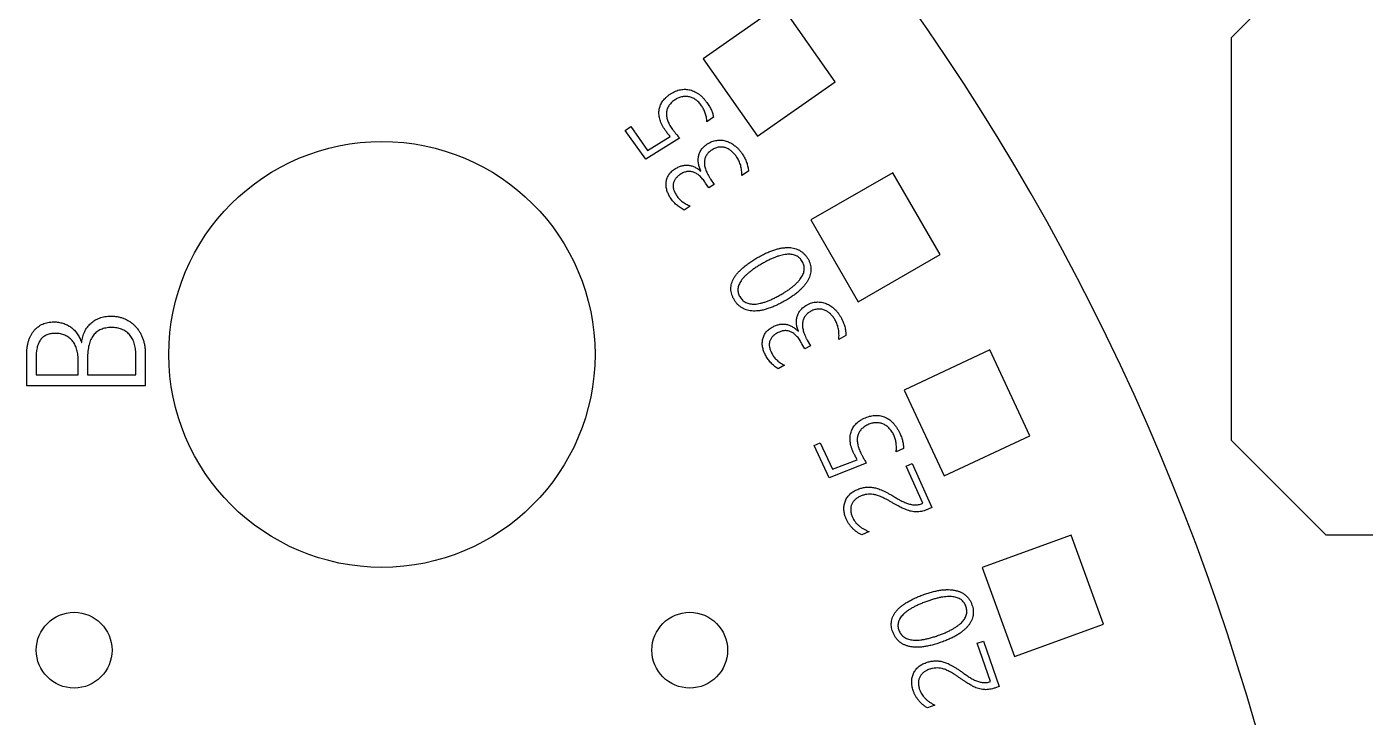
# Model space of a CAD drawing. Header units: millimetres. Extents: x 0 to 333, y 0 to 392.
# Drawn here: x 152.4 to 209, y 182.9 to 212.1 of the extents above; entities that cross this region are included whole.
import ezdxf

# ---------------------------------------------------------------- set-up
doc = ezdxf.new("R2010")
doc.units = ezdxf.units.MM

msp = doc.modelspace()

# ---------------------------------------------------------------- linework, layer by layer
at = {"color": 7, "linetype": 'Continuous', "lineweight": 25}
for p, q in [((207.286, 215.656), (203.286, 211.656)), ((184.269, 213.066), (180.992, 210.771)), ((186.563, 209.789), (184.269, 213.066)), ((203.286, 211.656), (203.286, 194.656)), ((180.992, 210.771), (183.286, 207.495)), ((183.286, 207.495), (186.563, 209.789)), ((181.424, 208.302), (181.151, 208.108)), ((177.704, 207.745), (177.93, 207.906)), ((178.57, 206.526), (177.704, 207.745)), ((177.93, 207.906), (178.645, 206.9)), ((178.645, 206.9), (179.594, 207.486)), ((179.999, 207.412), (178.57, 206.526)), ((180.891, 206.024), (180.899, 206.029)), ((182.906, 206.02), (182.624, 205.833)), ((189.005, 205.956), (185.541, 203.956)), ((191.005, 202.492), (189.005, 205.956)), ((181.233, 205.309), (181.094, 205.518)), ((181.455, 205.456), (181.233, 205.309)), ((181.304, 205.683), (181.455, 205.456)), ((180.446, 204.546), (180.189, 204.375)), ((185.541, 203.956), (187.541, 200.492)), ((187.541, 200.492), (191.005, 202.492)), ((185.004, 199.252), (185.012, 199.256)), ((187.017, 199.075), (186.72, 198.912)), ((154.733, 198.783), (154.748, 198.783)), ((185.285, 198.508), (185.164, 198.729)), ((185.519, 198.635), (185.285, 198.508)), ((185.387, 198.875), (185.519, 198.635)), ((193.103, 198.462), (189.478, 196.771)), ((194.793, 194.836), (193.103, 198.462)), ((152.425, 196.948), (152.425, 198.308)), ((152.819, 198.159), (152.819, 197.41)), ((154.596, 197.41), (154.596, 198.054)), ((154.99, 198.11), (154.99, 197.41)), ((157.03, 197.41), (157.03, 198.266)), ((157.425, 198.339), (157.425, 196.948)), ((152.819, 197.41), (154.596, 197.41)), ((154.99, 197.41), (157.03, 197.41)), ((184.433, 197.814), (184.162, 197.665)), ((157.425, 196.948), (152.425, 196.948)), ((189.478, 196.771), (191.168, 193.146)), ((185.679, 194.421), (185.931, 194.539)), ((185.931, 194.539), (186.457, 193.419)), ((191.168, 193.146), (194.793, 194.836)), ((203.286, 194.656), (207.286, 190.656)), ((186.315, 193.063), (185.679, 194.421)), ((189.448, 194.304), (189.144, 194.161)), ((187.882, 193.682), (186.315, 193.063)), ((186.457, 193.419), (187.497, 193.827)), ((189.57, 193.555), (189.823, 193.666)), ((190.262, 191.984), (189.57, 193.555)), ((189.823, 193.666), (190.644, 191.803)), ((190.644, 191.803), (190.493, 191.737)), ((188.002, 190.785), (187.691, 190.648)), ((196.532, 190.638), (192.774, 189.27)), ((197.9, 186.879), (196.532, 190.638)), ((207.286, 190.656), (243.286, 190.656)), ((192.774, 189.27), (194.142, 185.511)), ((194.142, 185.511), (197.9, 186.879)), ((192.57, 186.069), (192.83, 186.158)), ((193.128, 184.45), (192.57, 186.069)), ((192.83, 186.158), (193.491, 184.239)), ((193.491, 184.239), (193.335, 184.185)), ((190.782, 183.448), (190.461, 183.338))]:
    msp.add_line(p, q, dxfattribs=at)
for centre, radius in [((167.425, 198.276), 9), ((154.425, 185.776), 1.6), ((180.425, 185.776), 1.6)]:
    msp.add_circle(centre, radius, dxfattribs=at)
msp.add_arc((108.12, 155.276), 100, 309.64611, 50.35389, dxfattribs=at)
for points, knots in [([(179.391, 207.747), (179.367, 207.784), (179.318, 207.855), (179.256, 207.964), (179.206, 208.072), (179.168, 208.179), (179.142, 208.284), (179.126, 208.387), (179.122, 208.487), (179.128, 208.585), (179.146, 208.681), (179.174, 208.774), (179.214, 208.864), (179.263, 208.951), (179.325, 209.034), (179.397, 209.113), (179.479, 209.189), (179.54, 209.235), (179.571, 209.258)], [0, 0, 0, 0, 0.076789, 0.149445, 0.218186, 0.283535, 0.345803, 0.406047, 0.463608, 0.520416, 0.57641, 0.632281, 0.688755, 0.746533, 0.80618, 0.868131, 0.932377, 1, 1, 1, 1]), ([(179.571, 209.258), (179.604, 209.28), (179.668, 209.324), (179.771, 209.378), (179.874, 209.421), (179.978, 209.453), (180.083, 209.472), (180.188, 209.482), (180.292, 209.479), (180.395, 209.465), (180.496, 209.439), (180.597, 209.402), (180.695, 209.352), (180.792, 209.29), (180.886, 209.218), (180.977, 209.133), (181.064, 209.036), (181.117, 208.965), (181.144, 208.928)], [0, 0, 0, 0, 0.065755, 0.129004, 0.190293, 0.250223, 0.309052, 0.3663, 0.423344, 0.480125, 0.537718, 0.596414, 0.656849, 0.719695, 0.785157, 0.853417, 0.924774, 1, 1, 1, 1]), ([(180.922, 208.786), (180.903, 208.811), (180.866, 208.861), (180.804, 208.929), (180.739, 208.989), (180.672, 209.041), (180.602, 209.085), (180.53, 209.121), (180.457, 209.148), (180.382, 209.167), (180.306, 209.178), (180.23, 209.18), (180.152, 209.174), (180.075, 209.159), (179.998, 209.137), (179.922, 209.105), (179.846, 209.066), (179.799, 209.033), (179.774, 209.017)], [0, 0, 0, 0, 0.072455, 0.14169, 0.208252, 0.272645, 0.335427, 0.395518, 0.454525, 0.512795, 0.570334, 0.628403, 0.686608, 0.74627, 0.807326, 0.869508, 0.933215, 1, 1, 1, 1]), ([(179.774, 209.017), (179.75, 208.999), (179.702, 208.963), (179.639, 208.904), (179.583, 208.843), (179.536, 208.778), (179.498, 208.711), (179.469, 208.642), (179.449, 208.569), (179.437, 208.494), (179.436, 208.416), (179.442, 208.336), (179.458, 208.255), (179.483, 208.171), (179.517, 208.086), (179.56, 207.999), (179.612, 207.91), (179.652, 207.851), (179.673, 207.821)], [0, 0, 0, 0, 0.06684, 0.130269, 0.19042, 0.247936, 0.303843, 0.35888, 0.413679, 0.468705, 0.525197, 0.582893, 0.643553, 0.706822, 0.773781, 0.844683, 0.919677, 1, 1, 1, 1]), ([(181.151, 208.108), (181.148, 208.141), (181.143, 208.205), (181.127, 208.299), (181.105, 208.389), (181.08, 208.476), (181.049, 208.559), (181.012, 208.639), (180.97, 208.714), (180.938, 208.762), (180.922, 208.786)], [0, 0, 0, 0, 0.135899, 0.267009, 0.394861, 0.519485, 0.641953, 0.762935, 0.881791, 1, 1, 1, 1]), ([(181.144, 208.928), (181.164, 208.9), (181.202, 208.845), (181.253, 208.761), (181.299, 208.68), (181.337, 208.601), (181.368, 208.523), (181.395, 208.448), (181.413, 208.374), (181.421, 208.326), (181.424, 208.302)], [0, 0, 0, 0, 0.1487968, 0.2903153, 0.4241602, 0.5514549, 0.6717955, 0.7864038, 0.8961534, 1, 1, 1, 1]), ([(179.594, 207.486), (179.573, 207.512), (179.534, 207.56), (179.48, 207.63), (179.433, 207.691), (179.404, 207.729), (179.391, 207.747)], [0, 0, 0, 0, 0.300536, 0.564898, 0.800474, 1, 1, 1, 1]), ([(179.673, 207.821), (179.693, 207.794), (179.737, 207.735), (179.811, 207.639), (179.9, 207.53), (179.964, 207.453), (179.999, 207.412)], [0, 0, 0, 0, 0.193032, 0.42329, 0.692538, 1, 1, 1, 1]), ([(180.899, 206.029), (180.886, 206.054), (180.862, 206.103), (180.833, 206.18), (180.81, 206.257), (180.793, 206.335), (180.782, 206.413), (180.779, 206.49), (180.782, 206.566), (180.793, 206.642), (180.812, 206.716), (180.837, 206.788), (180.87, 206.858), (180.911, 206.925), (180.959, 206.99), (181.015, 207.051), (181.08, 207.108), (181.128, 207.141), (181.152, 207.159)], [0, 0, 0, 0, 0.0655178, 0.1290831, 0.1922599, 0.2547166, 0.3163025, 0.3762553, 0.435677, 0.4950651, 0.5545334, 0.6140146, 0.67407, 0.7355283, 0.7985466, 0.8633276, 0.9305425, 1, 1, 1, 1]), ([(181.355, 206.914), (181.331, 206.897), (181.285, 206.864), (181.222, 206.809), (181.17, 206.75), (181.125, 206.688), (181.092, 206.622), (181.065, 206.552), (181.05, 206.479), (181.042, 206.402), (181.043, 206.322), (181.054, 206.24), (181.073, 206.154), (181.103, 206.065), (181.14, 205.974), (181.185, 205.879), (181.24, 205.781), (181.282, 205.717), (181.304, 205.683)], [0, 0, 0, 0, 0.062313, 0.121169, 0.177502, 0.231329, 0.284348, 0.336762, 0.390226, 0.444717, 0.501465, 0.560719, 0.623524, 0.689529, 0.759989, 0.835218, 0.914832, 1, 1, 1, 1]), ([(181.152, 207.159), (181.185, 207.18), (181.251, 207.221), (181.354, 207.268), (181.458, 207.303), (181.562, 207.323), (181.666, 207.333), (181.768, 207.331), (181.869, 207.317), (181.967, 207.292), (182.064, 207.257), (182.158, 207.212), (182.248, 207.156), (182.336, 207.092), (182.42, 207.019), (182.5, 206.938), (182.574, 206.849), (182.618, 206.785), (182.641, 206.753)], [0, 0, 0, 0, 0.068651, 0.134029, 0.196546, 0.257471, 0.317466, 0.376009, 0.434243, 0.492912, 0.55208, 0.611577, 0.672929, 0.735883, 0.799992, 0.865404, 0.93196, 1, 1, 1, 1]), ([(182.414, 206.613), (182.398, 206.635), (182.368, 206.679), (182.317, 206.741), (182.264, 206.799), (182.207, 206.852), (182.147, 206.9), (182.084, 206.942), (182.019, 206.976), (181.952, 207.004), (181.882, 207.024), (181.811, 207.037), (181.738, 207.04), (181.662, 207.036), (181.586, 207.023), (181.509, 206.997), (181.43, 206.962), (181.38, 206.93), (181.355, 206.914)], [0, 0, 0, 0, 0.065147, 0.129297, 0.192359, 0.255422, 0.317606, 0.378131, 0.436905, 0.49557, 0.553246, 0.611192, 0.670102, 0.730753, 0.792835, 0.857691, 0.926717, 1, 1, 1, 1]), ([(182.624, 205.833), (182.624, 205.87), (182.624, 205.942), (182.616, 206.05), (182.599, 206.153), (182.577, 206.253), (182.547, 206.349), (182.51, 206.441), (182.466, 206.53), (182.431, 206.585), (182.414, 206.613)], [0, 0, 0, 0, 0.134832, 0.265743, 0.393478, 0.517591, 0.639779, 0.759982, 0.879797, 1, 1, 1, 1]), ([(182.641, 206.753), (182.66, 206.723), (182.698, 206.663), (182.748, 206.572), (182.791, 206.481), (182.829, 206.389), (182.857, 206.297), (182.881, 206.205), (182.898, 206.113), (182.903, 206.051), (182.906, 206.02)], [0, 0, 0, 0, 0.135838, 0.26835, 0.395953, 0.52112, 0.64379, 0.763619, 0.882426, 1, 1, 1, 1]), ([(179.615, 204.888), (179.598, 204.913), (179.566, 204.964), (179.526, 205.043), (179.489, 205.124), (179.461, 205.207), (179.44, 205.29), (179.427, 205.373), (179.423, 205.455), (179.426, 205.536), (179.438, 205.616), (179.458, 205.695), (179.489, 205.771), (179.526, 205.846), (179.574, 205.918), (179.633, 205.985), (179.703, 206.048), (179.755, 206.085), (179.782, 206.104)], [0, 0, 0, 0, 0.065291, 0.130086, 0.193565, 0.257087, 0.319634, 0.380447, 0.439606, 0.498226, 0.556422, 0.614863, 0.673914, 0.734337, 0.796602, 0.861408, 0.92869, 1, 1, 1, 1]), ([(180.024, 205.883), (180.004, 205.868), (179.964, 205.841), (179.911, 205.796), (179.864, 205.749), (179.822, 205.701), (179.79, 205.65), (179.762, 205.598), (179.742, 205.543), (179.728, 205.487), (179.722, 205.429), (179.722, 205.37), (179.73, 205.309), (179.744, 205.246), (179.767, 205.182), (179.795, 205.117), (179.831, 205.05), (179.859, 205.006), (179.874, 204.983)], [0, 0, 0, 0, 0.071092, 0.137649, 0.201073, 0.261366, 0.319791, 0.375714, 0.430749, 0.485961, 0.54134, 0.597739, 0.655979, 0.7173, 0.781982, 0.85015, 0.922497, 1, 1, 1, 1]), ([(179.782, 206.104), (179.806, 206.119), (179.852, 206.148), (179.923, 206.186), (179.994, 206.217), (180.065, 206.242), (180.135, 206.26), (180.206, 206.272), (180.276, 206.277), (180.346, 206.275), (180.415, 206.267), (180.484, 206.251), (180.553, 206.23), (180.621, 206.201), (180.69, 206.168), (180.758, 206.126), (180.825, 206.078), (180.868, 206.042), (180.891, 206.024)], [0, 0, 0, 0, 0.069498, 0.135868, 0.199936, 0.261514, 0.321392, 0.380202, 0.437818, 0.4953, 0.553199, 0.6114, 0.670942, 0.73193, 0.794872, 0.860144, 0.928656, 1, 1, 1, 1]), ([(181.094, 205.518), (181.074, 205.548), (181.035, 205.606), (180.971, 205.685), (180.909, 205.757), (180.844, 205.818), (180.778, 205.872), (180.712, 205.917), (180.645, 205.953), (180.578, 205.98), (180.509, 205.999), (180.44, 206.008), (180.371, 206.008), (180.302, 206.002), (180.232, 205.984), (180.162, 205.959), (180.092, 205.926), (180.047, 205.897), (180.024, 205.883)], [0, 0, 0, 0, 0.0839, 0.162711, 0.23646, 0.305817, 0.371208, 0.433091, 0.491746, 0.548113, 0.602906, 0.656275, 0.709716, 0.763437, 0.819021, 0.876349, 0.936226, 1, 1, 1, 1]), ([(180.189, 204.375), (180.159, 204.391), (180.1, 204.423), (180.017, 204.478), (179.938, 204.536), (179.864, 204.598), (179.794, 204.664), (179.73, 204.735), (179.669, 204.809), (179.633, 204.862), (179.615, 204.888)], [0, 0, 0, 0, 0.129871, 0.257117, 0.382984, 0.507935, 0.631157, 0.7538, 0.877011, 1, 1, 1, 1]), ([(179.874, 204.983), (179.89, 204.96), (179.923, 204.912), (179.98, 204.847), (180.043, 204.786), (180.112, 204.729), (180.187, 204.677), (180.268, 204.629), (180.354, 204.584), (180.415, 204.559), (180.446, 204.546)], [0, 0, 0, 0, 0.117349, 0.235572, 0.355582, 0.476759, 0.601322, 0.730039, 0.862742, 1, 1, 1, 1]), ([(182.295, 200.599), (182.275, 200.636), (182.236, 200.708), (182.196, 200.821), (182.17, 200.934), (182.162, 201.047), (182.169, 201.16), (182.192, 201.273), (182.233, 201.385), (182.289, 201.497), (182.362, 201.609), (182.449, 201.72), (182.554, 201.831), (182.673, 201.942), (182.809, 202.052), (182.961, 202.163), (183.128, 202.274), (183.247, 202.343), (183.309, 202.38)], [0, 0, 0, 0, 0.054743, 0.106404, 0.156176, 0.204911, 0.253296, 0.302939, 0.354206, 0.408124, 0.46554, 0.526882, 0.592596, 0.663108, 0.738956, 0.820157, 0.907166, 1, 1, 1, 1]), ([(183.309, 202.38), (183.371, 202.414), (183.491, 202.481), (183.671, 202.568), (183.844, 202.642), (184.011, 202.7), (184.171, 202.744), (184.323, 202.776), (184.469, 202.791), (184.608, 202.794), (184.739, 202.782), (184.863, 202.757), (184.978, 202.716), (185.085, 202.662), (185.184, 202.594), (185.273, 202.512), (185.353, 202.418), (185.397, 202.346), (185.42, 202.309)], [0, 0, 0, 0, 0.089635, 0.173866, 0.253167, 0.327691, 0.397571, 0.463221, 0.524954, 0.583348, 0.638676, 0.691585, 0.742723, 0.792805, 0.842969, 0.893624, 0.945686, 1, 1, 1, 1]), ([(185.174, 202.207), (185.158, 202.233), (185.126, 202.283), (185.067, 202.348), (185.001, 202.402), (184.926, 202.445), (184.844, 202.478), (184.755, 202.5), (184.659, 202.51), (184.556, 202.51), (184.447, 202.498), (184.33, 202.477), (184.208, 202.444), (184.078, 202.401), (183.942, 202.348), (183.8, 202.282), (183.651, 202.208), (183.552, 202.152), (183.501, 202.123)], [0, 0, 0, 0, 0.04868, 0.09488, 0.141003, 0.186816, 0.233721, 0.282861, 0.334309, 0.389254, 0.448292, 0.511531, 0.579834, 0.653317, 0.731967, 0.815807, 0.905051, 1, 1, 1, 1]), ([(183.501, 202.123), (183.447, 202.092), (183.343, 202.031), (183.197, 201.937), (183.063, 201.845), (182.943, 201.751), (182.836, 201.661), (182.742, 201.57), (182.662, 201.481), (182.594, 201.393), (182.541, 201.304), (182.499, 201.218), (182.472, 201.132), (182.458, 201.046), (182.457, 200.962), (182.47, 200.878), (182.496, 200.795), (182.524, 200.744), (182.538, 200.717)], [0, 0, 0, 0, 0.098229, 0.190518, 0.276467, 0.356671, 0.430636, 0.499604, 0.563087, 0.621452, 0.675809, 0.725979, 0.773551, 0.818752, 0.863014, 0.907046, 0.952359, 1, 1, 1, 1]), ([(184.284, 200.811), (184.334, 200.84), (184.431, 200.898), (184.569, 200.987), (184.694, 201.076), (184.808, 201.166), (184.908, 201.255), (184.996, 201.344), (185.072, 201.433), (185.136, 201.521), (185.186, 201.609), (185.225, 201.697), (185.249, 201.784), (185.261, 201.871), (185.26, 201.957), (185.244, 202.042), (185.217, 202.127), (185.188, 202.18), (185.174, 202.207)], [0, 0, 0, 0, 0.0947, 0.183654, 0.267201, 0.345212, 0.417926, 0.485632, 0.548654, 0.60766, 0.662606, 0.714108, 0.762809, 0.809743, 0.855893, 0.90236, 0.949785, 1, 1, 1, 1]), ([(185.42, 202.309), (185.439, 202.274), (185.476, 202.204), (185.514, 202.094), (185.538, 201.983), (185.547, 201.871), (185.539, 201.758), (185.518, 201.645), (185.479, 201.533), (185.427, 201.42), (185.36, 201.307), (185.277, 201.195), (185.178, 201.083), (185.065, 200.973), (184.936, 200.864), (184.792, 200.755), (184.634, 200.649), (184.521, 200.582), (184.462, 200.547)], [0, 0, 0, 0, 0.053655, 0.104882, 0.155225, 0.204939, 0.254923, 0.305389, 0.358305, 0.413257, 0.471303, 0.533188, 0.599184, 0.669738, 0.74477, 0.824776, 0.909629, 1, 1, 1, 1]), ([(182.538, 200.717), (182.554, 200.69), (182.587, 200.638), (182.648, 200.571), (182.715, 200.514), (182.791, 200.47), (182.874, 200.435), (182.966, 200.413), (183.064, 200.401), (183.171, 200.4), (183.284, 200.411), (183.406, 200.434), (183.534, 200.468), (183.67, 200.514), (183.813, 200.571), (183.964, 200.639), (184.122, 200.72), (184.229, 200.78), (184.284, 200.811)], [0, 0, 0, 0, 0.048197, 0.094221, 0.139048, 0.184066, 0.229898, 0.278066, 0.328828, 0.383226, 0.441895, 0.504982, 0.573346, 0.646886, 0.726206, 0.811501, 0.902769, 1, 1, 1, 1]), ([(184.462, 200.547), (184.398, 200.511), (184.272, 200.441), (184.085, 200.348), (183.905, 200.271), (183.732, 200.209), (183.568, 200.16), (183.411, 200.127), (183.261, 200.108), (183.119, 200.105), (182.985, 200.116), (182.86, 200.143), (182.743, 200.182), (182.635, 200.237), (182.535, 200.306), (182.445, 200.39), (182.363, 200.487), (182.318, 200.561), (182.295, 200.599)], [0, 0, 0, 0, 0.091326, 0.176988, 0.257447, 0.332307, 0.402682, 0.468394, 0.529956, 0.587896, 0.64282, 0.694888, 0.745059, 0.7944, 0.843575, 0.893841, 0.945499, 1, 1, 1, 1]), ([(185.012, 199.256), (185.002, 199.282), (184.983, 199.333), (184.96, 199.412), (184.944, 199.491), (184.933, 199.57), (184.93, 199.649), (184.932, 199.727), (184.943, 199.803), (184.96, 199.877), (184.985, 199.949), (185.017, 200.019), (185.056, 200.086), (185.102, 200.15), (185.157, 200.21), (185.218, 200.266), (185.287, 200.317), (185.337, 200.346), (185.363, 200.361)], [0, 0, 0, 0, 0.064855, 0.128864, 0.191675, 0.254287, 0.315854, 0.376291, 0.436159, 0.495299, 0.554527, 0.614279, 0.674625, 0.736139, 0.799318, 0.864023, 0.93063, 1, 1, 1, 1]), ([(185.363, 200.361), (185.398, 200.379), (185.467, 200.415), (185.574, 200.454), (185.681, 200.48), (185.787, 200.492), (185.891, 200.492), (185.993, 200.482), (186.092, 200.459), (186.188, 200.427), (186.281, 200.383), (186.372, 200.331), (186.457, 200.267), (186.539, 200.194), (186.618, 200.114), (186.689, 200.026), (186.757, 199.932), (186.795, 199.864), (186.815, 199.829)], [0, 0, 0, 0, 0.06864, 0.133854, 0.196821, 0.25763, 0.317226, 0.375917, 0.434049, 0.492266, 0.551251, 0.611249, 0.672562, 0.735613, 0.799984, 0.865265, 0.931745, 1, 1, 1, 1]), ([(186.576, 199.709), (186.563, 199.733), (186.536, 199.779), (186.491, 199.845), (186.443, 199.908), (186.391, 199.966), (186.335, 200.019), (186.276, 200.066), (186.214, 200.106), (186.149, 200.139), (186.081, 200.166), (186.01, 200.184), (185.937, 200.194), (185.862, 200.196), (185.784, 200.189), (185.705, 200.17), (185.624, 200.141), (185.571, 200.114), (185.544, 200.099)], [0, 0, 0, 0, 0.064867, 0.128853, 0.192202, 0.255119, 0.317169, 0.377573, 0.43651, 0.495358, 0.553432, 0.611595, 0.670241, 0.730646, 0.792428, 0.857368, 0.926377, 1, 1, 1, 1]), ([(152.425, 198.308), (152.426, 198.358), (152.427, 198.456), (152.443, 198.6), (152.468, 198.736), (152.505, 198.864), (152.549, 198.984), (152.603, 199.095), (152.666, 199.196), (152.736, 199.289), (152.815, 199.372), (152.902, 199.445), (152.995, 199.508), (153.097, 199.559), (153.204, 199.601), (153.317, 199.629), (153.435, 199.647), (153.516, 199.65), (153.556, 199.651)], [0, 0, 0, 0, 0.076063, 0.148856, 0.218807, 0.285893, 0.350977, 0.41292, 0.473465, 0.531783, 0.589973, 0.646506, 0.703547, 0.760831, 0.818848, 0.877948, 0.937961, 1, 1, 1, 1]), ([(153.556, 199.651), (153.591, 199.65), (153.66, 199.648), (153.762, 199.638), (153.859, 199.618), (153.954, 199.593), (154.045, 199.559), (154.132, 199.521), (154.215, 199.475), (154.293, 199.422), (154.367, 199.364), (154.437, 199.299), (154.499, 199.226), (154.558, 199.149), (154.611, 199.066), (154.659, 198.977), (154.7, 198.883), (154.722, 198.817), (154.733, 198.783)], [0, 0, 0, 0, 0.0667128, 0.1310927, 0.194409, 0.2567155, 0.3179118, 0.3787617, 0.4384314, 0.4982477, 0.5582636, 0.6183684, 0.6790496, 0.7406147, 0.8035215, 0.8672614, 0.9328247, 1, 1, 1, 1]), ([(154.748, 198.783), (154.753, 198.824), (154.763, 198.904), (154.789, 199.022), (154.825, 199.132), (154.869, 199.238), (154.923, 199.336), (154.983, 199.428), (155.052, 199.512), (155.128, 199.59), (155.211, 199.658), (155.301, 199.72), (155.399, 199.771), (155.502, 199.815), (155.612, 199.85), (155.727, 199.876), (155.848, 199.89), (155.93, 199.892), (155.971, 199.893)], [0, 0, 0, 0, 0.0676299, 0.1327418, 0.1966145, 0.2588913, 0.320316, 0.3803912, 0.4391749, 0.4984519, 0.5575926, 0.6167333, 0.6766344, 0.7383932, 0.8015582, 0.8655719, 0.9318665, 1, 1, 1, 1]), ([(155.971, 199.893), (156.024, 199.892), (156.127, 199.889), (156.279, 199.867), (156.423, 199.832), (156.56, 199.781), (156.689, 199.718), (156.81, 199.644), (156.921, 199.557), (157.021, 199.459), (157.113, 199.351), (157.194, 199.233), (157.263, 199.104), (157.321, 198.967), (157.368, 198.821), (157.4, 198.666), (157.422, 198.505), (157.424, 198.395), (157.425, 198.339)], [0, 0, 0, 0, 0.065967, 0.129924, 0.192079, 0.253127, 0.313034, 0.372204, 0.430794, 0.48958, 0.548865, 0.608359, 0.669064, 0.731783, 0.795941, 0.86158, 0.929747, 1, 1, 1, 1]), ([(183.904, 199.427), (183.929, 199.44), (183.978, 199.466), (184.053, 199.497), (184.126, 199.522), (184.199, 199.541), (184.27, 199.553), (184.342, 199.559), (184.412, 199.557), (184.482, 199.549), (184.55, 199.535), (184.618, 199.514), (184.685, 199.486), (184.751, 199.453), (184.816, 199.412), (184.88, 199.365), (184.943, 199.312), (184.983, 199.272), (185.004, 199.252)], [0, 0, 0, 0, 0.069639, 0.136283, 0.199965, 0.261583, 0.321539, 0.380265, 0.438231, 0.495959, 0.553363, 0.611508, 0.671083, 0.731559, 0.794914, 0.860247, 0.928379, 1, 1, 1, 1]), ([(185.544, 200.099), (185.519, 200.085), (185.47, 200.056), (185.404, 200.006), (185.346, 199.952), (185.297, 199.894), (185.256, 199.831), (185.225, 199.763), (185.202, 199.692), (185.188, 199.616), (185.183, 199.536), (185.186, 199.453), (185.199, 199.365), (185.219, 199.274), (185.249, 199.18), (185.287, 199.081), (185.333, 198.979), (185.369, 198.91), (185.387, 198.875)], [0, 0, 0, 0, 0.062175, 0.121029, 0.177189, 0.230662, 0.2841, 0.336577, 0.389665, 0.444206, 0.500946, 0.560137, 0.62292, 0.689279, 0.759649, 0.834865, 0.914748, 1, 1, 1, 1]), ([(186.72, 198.912), (186.723, 198.949), (186.729, 199.022), (186.729, 199.129), (186.723, 199.234), (186.709, 199.336), (186.687, 199.434), (186.658, 199.529), (186.622, 199.622), (186.591, 199.68), (186.576, 199.709)], [0, 0, 0, 0, 0.134831, 0.265882, 0.392858, 0.517347, 0.63929, 0.760106, 0.879701, 1, 1, 1, 1]), ([(186.815, 199.829), (186.831, 199.797), (186.864, 199.735), (186.906, 199.639), (186.941, 199.544), (186.971, 199.45), (186.993, 199.356), (187.008, 199.262), (187.017, 199.168), (187.017, 199.106), (187.017, 199.075)], [0, 0, 0, 0, 0.136214, 0.267759, 0.396258, 0.5213, 0.643121, 0.763207, 0.88229, 1, 1, 1, 1]), ([(153.632, 199.165), (153.6, 199.164), (153.536, 199.162), (153.443, 199.151), (153.357, 199.132), (153.277, 199.104), (153.204, 199.068), (153.136, 199.024), (153.075, 198.974), (153.021, 198.914), (152.972, 198.847), (152.932, 198.771), (152.897, 198.688), (152.868, 198.598), (152.847, 198.499), (152.83, 198.392), (152.821, 198.278), (152.82, 198.2), (152.819, 198.159)], [0, 0, 0, 0, 0.066794, 0.129134, 0.189003, 0.245726, 0.300754, 0.354552, 0.407867, 0.461503, 0.517263, 0.575129, 0.635557, 0.699753, 0.768067, 0.840528, 0.917944, 1, 1, 1, 1]), ([(154.596, 198.054), (154.595, 198.096), (154.593, 198.177), (154.581, 198.295), (154.559, 198.407), (154.531, 198.512), (154.493, 198.611), (154.451, 198.703), (154.397, 198.787), (154.339, 198.864), (154.273, 198.934), (154.2, 198.993), (154.12, 199.045), (154.034, 199.088), (153.941, 199.122), (153.844, 199.147), (153.74, 199.162), (153.669, 199.164), (153.632, 199.165)], [0, 0, 0, 0, 0.075038, 0.146087, 0.214889, 0.280449, 0.343997, 0.404994, 0.464322, 0.522709, 0.580138, 0.636962, 0.693866, 0.752076, 0.810909, 0.871641, 0.934227, 1, 1, 1, 1]), ([(155.992, 199.411), (155.951, 199.41), (155.873, 199.409), (155.759, 199.393), (155.653, 199.367), (155.553, 199.333), (155.463, 199.286), (155.38, 199.23), (155.305, 199.164), (155.239, 199.086), (155.179, 198.999), (155.129, 198.901), (155.085, 198.795), (155.051, 198.677), (155.023, 198.55), (155.004, 198.412), (154.993, 198.264), (154.991, 198.162), (154.99, 198.11)], [0, 0, 0, 0, 0.064773, 0.125659, 0.183788, 0.239126, 0.293332, 0.346266, 0.399099, 0.452755, 0.509191, 0.567327, 0.628332, 0.693575, 0.763174, 0.836856, 0.916061, 1, 1, 1, 1]), ([(157.03, 198.266), (157.029, 198.311), (157.028, 198.398), (157.015, 198.524), (156.994, 198.643), (156.964, 198.753), (156.926, 198.856), (156.88, 198.95), (156.825, 199.037), (156.761, 199.115), (156.69, 199.186), (156.611, 199.245), (156.525, 199.297), (156.432, 199.34), (156.332, 199.371), (156.225, 199.395), (156.11, 199.408), (156.032, 199.41), (155.992, 199.411)], [0, 0, 0, 0, 0.0759922, 0.1481997, 0.2165029, 0.2812762, 0.3430276, 0.4023427, 0.4603749, 0.5176819, 0.5742846, 0.6301437, 0.6867585, 0.744543, 0.804042, 0.8662753, 0.9309932, 1, 1, 1, 1]), ([(183.633, 198.228), (183.62, 198.254), (183.592, 198.307), (183.557, 198.389), (183.53, 198.473), (183.507, 198.558), (183.493, 198.643), (183.487, 198.727), (183.489, 198.809), (183.5, 198.89), (183.519, 198.969), (183.546, 199.046), (183.583, 199.119), (183.627, 199.191), (183.681, 199.259), (183.746, 199.32), (183.82, 199.378), (183.876, 199.41), (183.904, 199.427)], [0, 0, 0, 0, 0.065353, 0.129448, 0.193172, 0.256722, 0.3191, 0.379743, 0.438729, 0.497687, 0.556261, 0.614482, 0.673875, 0.734205, 0.796586, 0.861139, 0.928417, 1, 1, 1, 1]), ([(184.127, 199.184), (184.106, 199.172), (184.064, 199.149), (184.007, 199.108), (183.956, 199.065), (183.911, 199.02), (183.873, 198.973), (183.842, 198.923), (183.817, 198.87), (183.798, 198.815), (183.787, 198.758), (183.782, 198.699), (183.784, 198.637), (183.794, 198.574), (183.81, 198.508), (183.833, 198.44), (183.863, 198.37), (183.887, 198.324), (183.899, 198.3)], [0, 0, 0, 0, 0.070876, 0.137534, 0.201134, 0.261115, 0.319087, 0.375193, 0.430742, 0.485892, 0.541255, 0.597778, 0.656172, 0.717208, 0.782218, 0.850244, 0.92322, 1, 1, 1, 1]), ([(185.164, 198.729), (185.146, 198.76), (185.111, 198.821), (185.056, 198.907), (184.999, 198.983), (184.94, 199.051), (184.879, 199.11), (184.817, 199.16), (184.753, 199.202), (184.688, 199.235), (184.622, 199.259), (184.554, 199.275), (184.485, 199.281), (184.415, 199.28), (184.344, 199.269), (184.272, 199.25), (184.199, 199.221), (184.151, 199.197), (184.127, 199.184)], [0, 0, 0, 0, 0.083998, 0.162667, 0.236433, 0.305774, 0.371075, 0.433226, 0.491618, 0.548156, 0.602584, 0.656184, 0.709183, 0.763061, 0.818643, 0.876109, 0.936331, 1, 1, 1, 1]), ([(184.162, 197.665), (184.134, 197.684), (184.078, 197.721), (184, 197.784), (183.926, 197.847), (183.858, 197.917), (183.793, 197.988), (183.735, 198.064), (183.681, 198.144), (183.649, 198.2), (183.633, 198.228)], [0, 0, 0, 0, 0.13019, 0.257761, 0.383463, 0.507602, 0.630657, 0.753836, 0.876446, 1, 1, 1, 1]), ([(183.899, 198.3), (183.914, 198.275), (183.943, 198.225), (183.995, 198.155), (184.052, 198.088), (184.116, 198.026), (184.186, 197.966), (184.263, 197.911), (184.345, 197.86), (184.404, 197.829), (184.433, 197.814)], [0, 0, 0, 0, 0.1176, 0.235992, 0.356001, 0.477739, 0.601945, 0.730791, 0.862835, 1, 1, 1, 1]), ([(187.792, 195.578), (187.828, 195.594), (187.9, 195.625), (188.01, 195.661), (188.12, 195.684), (188.228, 195.697), (188.335, 195.699), (188.44, 195.689), (188.542, 195.669), (188.641, 195.635), (188.737, 195.592), (188.829, 195.537), (188.917, 195.47), (189.001, 195.392), (189.081, 195.302), (189.156, 195.203), (189.224, 195.092), (189.263, 195.012), (189.283, 194.971)], [0, 0, 0, 0, 0.065864, 0.128967, 0.190347, 0.250387, 0.309241, 0.366403, 0.423269, 0.48033, 0.537711, 0.596795, 0.656892, 0.720049, 0.785459, 0.853662, 0.925049, 1, 1, 1, 1]), ([(187.343, 194.12), (187.325, 194.161), (187.29, 194.239), (187.249, 194.358), (187.22, 194.474), (187.2, 194.586), (187.194, 194.694), (187.196, 194.799), (187.209, 194.899), (187.234, 194.995), (187.269, 195.086), (187.314, 195.173), (187.368, 195.255), (187.434, 195.331), (187.509, 195.402), (187.594, 195.467), (187.689, 195.526), (187.757, 195.56), (187.792, 195.578)], [0, 0, 0, 0, 0.076708, 0.149131, 0.217987, 0.283181, 0.345994, 0.405828, 0.464114, 0.520749, 0.576897, 0.632784, 0.689481, 0.747025, 0.806724, 0.868345, 0.93257, 1, 1, 1, 1]), ([(187.949, 195.305), (187.922, 195.291), (187.868, 195.264), (187.794, 195.218), (187.729, 195.167), (187.67, 195.112), (187.622, 195.052), (187.58, 194.989), (187.547, 194.921), (187.522, 194.849), (187.505, 194.773), (187.499, 194.693), (187.499, 194.61), (187.51, 194.523), (187.527, 194.432), (187.555, 194.339), (187.59, 194.241), (187.619, 194.176), (187.634, 194.143)], [0, 0, 0, 0, 0.066991, 0.13033, 0.190666, 0.248384, 0.304527, 0.359391, 0.413904, 0.469109, 0.525633, 0.583192, 0.64362, 0.707042, 0.773891, 0.844832, 0.919977, 1, 1, 1, 1]), ([(189.04, 194.871), (189.026, 194.899), (188.998, 194.955), (188.95, 195.034), (188.896, 195.104), (188.839, 195.167), (188.777, 195.223), (188.714, 195.272), (188.646, 195.311), (188.575, 195.343), (188.503, 195.368), (188.428, 195.383), (188.35, 195.391), (188.271, 195.39), (188.191, 195.382), (188.11, 195.364), (188.028, 195.34), (187.976, 195.317), (187.949, 195.305)], [0, 0, 0, 0, 0.072412, 0.141742, 0.208328, 0.272843, 0.335087, 0.395561, 0.454681, 0.512981, 0.570622, 0.628136, 0.686868, 0.746379, 0.807299, 0.869755, 0.933687, 1, 1, 1, 1]), ([(189.144, 194.161), (189.147, 194.194), (189.153, 194.259), (189.154, 194.354), (189.15, 194.447), (189.14, 194.537), (189.124, 194.625), (189.102, 194.71), (189.075, 194.792), (189.052, 194.845), (189.04, 194.871)], [0, 0, 0, 0, 0.136273, 0.267249, 0.395413, 0.520285, 0.642404, 0.762587, 0.882193, 1, 1, 1, 1]), ([(189.283, 194.971), (189.298, 194.94), (189.325, 194.879), (189.361, 194.788), (189.392, 194.699), (189.415, 194.614), (189.433, 194.532), (189.444, 194.453), (189.45, 194.377), (189.448, 194.328), (189.448, 194.304)], [0, 0, 0, 0, 0.148675, 0.290419, 0.424197, 0.551369, 0.672623, 0.787218, 0.895768, 1, 1, 1, 1]), ([(187.497, 193.827), (187.481, 193.856), (187.45, 193.91), (187.41, 193.989), (187.374, 194.057), (187.353, 194.1), (187.343, 194.12)], [0, 0, 0, 0, 0.300632, 0.56663, 0.80006, 1, 1, 1, 1]), ([(187.634, 194.143), (187.649, 194.113), (187.681, 194.046), (187.738, 193.939), (187.806, 193.816), (187.856, 193.728), (187.882, 193.682)], [0, 0, 0, 0, 0.193204, 0.422795, 0.693108, 1, 1, 1, 1]), ([(187.033, 191.325), (187.02, 191.356), (186.993, 191.418), (186.966, 191.513), (186.945, 191.607), (186.934, 191.699), (186.933, 191.789), (186.94, 191.878), (186.957, 191.966), (186.983, 192.051), (187.016, 192.134), (187.059, 192.211), (187.109, 192.283), (187.168, 192.349), (187.234, 192.41), (187.307, 192.465), (187.39, 192.514), (187.448, 192.542), (187.478, 192.556)], [0, 0, 0, 0, 0.069974, 0.136814, 0.201282, 0.264261, 0.324907, 0.385256, 0.445567, 0.506322, 0.566738, 0.626617, 0.685362, 0.745032, 0.805312, 0.867876, 0.932418, 1, 1, 1, 1]), ([(187.638, 192.284), (187.615, 192.273), (187.57, 192.252), (187.508, 192.215), (187.451, 192.175), (187.401, 192.131), (187.356, 192.084), (187.317, 192.033), (187.285, 191.979), (187.259, 191.922), (187.239, 191.862), (187.226, 191.8), (187.22, 191.736), (187.222, 191.671), (187.23, 191.604), (187.245, 191.535), (187.267, 191.465), (187.286, 191.418), (187.296, 191.394)], [0, 0, 0, 0, 0.070183, 0.137297, 0.200879, 0.26277, 0.322679, 0.38125, 0.439243, 0.497713, 0.555851, 0.614185, 0.672858, 0.73328, 0.795421, 0.859945, 0.928061, 1, 1, 1, 1]), ([(187.478, 192.556), (187.506, 192.567), (187.56, 192.59), (187.643, 192.618), (187.726, 192.64), (187.809, 192.655), (187.891, 192.666), (187.973, 192.669), (188.056, 192.667), (188.139, 192.659), (188.224, 192.644), (188.314, 192.621), (188.409, 192.59), (188.509, 192.551), (188.614, 192.505), (188.725, 192.451), (188.84, 192.389), (188.918, 192.344), (188.958, 192.32)], [0, 0, 0, 0, 0.0570315, 0.1123864, 0.1671337, 0.2205379, 0.2733875, 0.3259051, 0.3779393, 0.4306436, 0.4853011, 0.5445409, 0.6077652, 0.6760592, 0.7495884, 0.8276718, 0.9112442, 1, 1, 1, 1]), ([(188.884, 192.065), (188.848, 192.085), (188.779, 192.125), (188.677, 192.178), (188.58, 192.226), (188.488, 192.266), (188.402, 192.3), (188.321, 192.328), (188.246, 192.348), (188.153, 192.366), (188.039, 192.375), (187.904, 192.364), (187.769, 192.336), (187.682, 192.301), (187.638, 192.284)], [0, 0, 0, 0, 0.093453, 0.181303, 0.262423, 0.338103, 0.408455, 0.472938, 0.531771, 0.585338, 0.687078, 0.788777, 0.892032, 1, 1, 1, 1]), ([(188.958, 192.32), (189.008, 192.291), (189.111, 192.232), (189.263, 192.14), (189.421, 192.056), (189.557, 191.997), (189.667, 191.96), (189.751, 191.94), (189.835, 191.924), (189.92, 191.915), (190.005, 191.916), (190.091, 191.928), (190.178, 191.949), (190.234, 191.972), (190.262, 191.984)], [0, 0, 0, 0, 0.12434, 0.251876, 0.379603, 0.505266, 0.567485, 0.628786, 0.689252, 0.749591, 0.810132, 0.871207, 0.934222, 1, 1, 1, 1]), ([(190.493, 191.737), (190.454, 191.721), (190.378, 191.689), (190.264, 191.653), (190.154, 191.631), (190.049, 191.618), (189.944, 191.62), (189.836, 191.631), (189.726, 191.657), (189.631, 191.685), (189.549, 191.716), (189.478, 191.747), (189.4, 191.784), (189.313, 191.828), (189.217, 191.877), (189.114, 191.934), (189.002, 191.997), (188.924, 192.042), (188.884, 192.065)], [0, 0, 0, 0, 0.073827, 0.142746, 0.207413, 0.267798, 0.327414, 0.389888, 0.455129, 0.524319, 0.562574, 0.607328, 0.657723, 0.713802, 0.776323, 0.844769, 0.919325, 1, 1, 1, 1]), ([(187.691, 190.648), (187.654, 190.667), (187.58, 190.704), (187.478, 190.77), (187.384, 190.845), (187.297, 190.925), (187.219, 191.014), (187.148, 191.11), (187.085, 191.214), (187.051, 191.287), (187.033, 191.325)], [0, 0, 0, 0, 0.128993, 0.255093, 0.378712, 0.50154, 0.623476, 0.746625, 0.872026, 1, 1, 1, 1]), ([(187.296, 191.394), (187.312, 191.362), (187.343, 191.297), (187.404, 191.206), (187.476, 191.121), (187.56, 191.042), (187.654, 190.968), (187.76, 190.901), (187.876, 190.838), (187.959, 190.803), (188.002, 190.785)], [0, 0, 0, 0, 0.112445, 0.226404, 0.342166, 0.461779, 0.586415, 0.716849, 0.854887, 1, 1, 1, 1]), ([(190.289, 188.12), (190.356, 188.143), (190.484, 188.189), (190.675, 188.244), (190.856, 188.286), (191.03, 188.316), (191.194, 188.332), (191.349, 188.337), (191.494, 188.328), (191.63, 188.307), (191.756, 188.273), (191.873, 188.228), (191.979, 188.169), (192.075, 188.099), (192.16, 188.016), (192.234, 187.921), (192.296, 187.815), (192.327, 187.737), (192.343, 187.698)], [0, 0, 0, 0, 0.089596, 0.173814, 0.253081, 0.327734, 0.397777, 0.463578, 0.525255, 0.583591, 0.638925, 0.691762, 0.742813, 0.793082, 0.843224, 0.893742, 0.945802, 1, 1, 1, 1]), ([(188.999, 186.547), (188.986, 186.586), (188.96, 186.663), (188.94, 186.781), (188.933, 186.896), (188.944, 187.008), (188.97, 187.118), (189.013, 187.224), (189.071, 187.327), (189.143, 187.428), (189.233, 187.524), (189.338, 187.619), (189.458, 187.71), (189.594, 187.798), (189.745, 187.884), (189.912, 187.966), (190.095, 188.046), (190.223, 188.095), (190.289, 188.12)], [0, 0, 0, 0, 0.054782, 0.10638, 0.156323, 0.204877, 0.253574, 0.302936, 0.354394, 0.408311, 0.46554, 0.526957, 0.592393, 0.663114, 0.73901, 0.820342, 0.907198, 1, 1, 1, 1]), ([(190.434, 187.837), (190.376, 187.815), (190.265, 187.773), (190.106, 187.705), (189.96, 187.637), (189.827, 187.567), (189.706, 187.495), (189.6, 187.422), (189.506, 187.348), (189.425, 187.273), (189.358, 187.196), (189.302, 187.118), (189.262, 187.038), (189.233, 186.957), (189.219, 186.874), (189.218, 186.79), (189.23, 186.705), (189.248, 186.65), (189.257, 186.621)], [0, 0, 0, 0, 0.0984403, 0.1903689, 0.2763968, 0.3563396, 0.4307253, 0.4994731, 0.5626687, 0.6212065, 0.6758353, 0.72604, 0.7735209, 0.8186859, 0.8631597, 0.9073664, 0.9524096, 1, 1, 1, 1]), ([(192.085, 187.638), (192.074, 187.666), (192.052, 187.72), (192.005, 187.794), (191.948, 187.858), (191.882, 187.913), (191.807, 187.958), (191.724, 187.995), (191.631, 188.021), (191.531, 188.038), (191.422, 188.045), (191.304, 188.043), (191.178, 188.032), (191.044, 188.011), (190.902, 187.981), (190.753, 187.943), (190.595, 187.894), (190.489, 187.856), (190.434, 187.837)], [0, 0, 0, 0, 0.048352, 0.095165, 0.140905, 0.187016, 0.234279, 0.282983, 0.334933, 0.389907, 0.448865, 0.512288, 0.580563, 0.654056, 0.732603, 0.816316, 0.905188, 1, 1, 1, 1]), ([(192.343, 187.698), (192.355, 187.66), (192.38, 187.586), (192.4, 187.472), (192.404, 187.359), (192.394, 187.248), (192.368, 187.139), (192.327, 187.031), (192.271, 186.927), (192.201, 186.825), (192.116, 186.726), (192.016, 186.631), (191.902, 186.538), (191.772, 186.449), (191.628, 186.363), (191.469, 186.282), (191.296, 186.205), (191.174, 186.158), (191.111, 186.134)], [0, 0, 0, 0, 0.053518, 0.105172, 0.155135, 0.204973, 0.254957, 0.305575, 0.358495, 0.413624, 0.471813, 0.533441, 0.599447, 0.66984, 0.744994, 0.824783, 0.909767, 1, 1, 1, 1]), ([(190.98, 186.422), (191.034, 186.442), (191.139, 186.482), (191.288, 186.546), (191.426, 186.613), (191.552, 186.681), (191.665, 186.752), (191.767, 186.823), (191.855, 186.898), (191.933, 186.973), (191.996, 187.052), (192.05, 187.131), (192.088, 187.212), (192.114, 187.295), (192.128, 187.38), (192.126, 187.465), (192.114, 187.553), (192.095, 187.609), (192.085, 187.638)], [0, 0, 0, 0, 0.094685, 0.183711, 0.26723, 0.345428, 0.417994, 0.485505, 0.548752, 0.607653, 0.662717, 0.714188, 0.763059, 0.810116, 0.855978, 0.902471, 0.949866, 1, 1, 1, 1]), ([(191.111, 186.134), (191.042, 186.109), (190.908, 186.062), (190.708, 186.003), (190.519, 185.957), (190.34, 185.924), (190.171, 185.904), (190.012, 185.898), (189.863, 185.906), (189.723, 185.926), (189.594, 185.96), (189.476, 186.006), (189.368, 186.064), (189.272, 186.136), (189.186, 186.22), (189.112, 186.318), (189.048, 186.427), (189.016, 186.506), (188.999, 186.547)], [0, 0, 0, 0, 0.091177, 0.177115, 0.257359, 0.332493, 0.402746, 0.468488, 0.529872, 0.587985, 0.642908, 0.694922, 0.74532, 0.79436, 0.843722, 0.893705, 0.94562, 1, 1, 1, 1]), ([(189.257, 186.621), (189.269, 186.592), (189.292, 186.536), (189.34, 186.46), (189.396, 186.393), (189.463, 186.337), (189.538, 186.289), (189.624, 186.252), (189.719, 186.225), (189.822, 186.206), (189.936, 186.198), (190.058, 186.2), (190.189, 186.211), (190.329, 186.234), (190.479, 186.265), (190.638, 186.308), (190.806, 186.36), (190.921, 186.401), (190.98, 186.422)], [0, 0, 0, 0, 0.0482816, 0.0942389, 0.1391498, 0.1840606, 0.2297059, 0.2776511, 0.3286625, 0.3828806, 0.4415666, 0.504875, 0.5728513, 0.6466125, 0.725941, 0.8111955, 0.9025758, 1, 1, 1, 1]), ([(189.865, 184.065), (189.854, 184.098), (189.834, 184.162), (189.813, 184.258), (189.8, 184.353), (189.798, 184.445), (189.803, 184.535), (189.818, 184.623), (189.841, 184.709), (189.874, 184.791), (189.915, 184.87), (189.963, 184.943), (190.019, 185.011), (190.083, 185.072), (190.153, 185.127), (190.232, 185.175), (190.317, 185.217), (190.378, 185.24), (190.409, 185.251)], [0, 0, 0, 0, 0.070097, 0.136856, 0.201582, 0.263885, 0.325314, 0.385549, 0.445628, 0.506317, 0.566775, 0.626355, 0.68532, 0.745064, 0.805608, 0.868036, 0.932588, 1, 1, 1, 1]), ([(190.545, 184.967), (190.522, 184.958), (190.475, 184.94), (190.41, 184.909), (190.351, 184.874), (190.297, 184.836), (190.249, 184.792), (190.206, 184.745), (190.17, 184.693), (190.138, 184.639), (190.113, 184.581), (190.096, 184.521), (190.085, 184.458), (190.081, 184.393), (190.083, 184.325), (190.093, 184.256), (190.108, 184.184), (190.124, 184.136), (190.132, 184.111)], [0, 0, 0, 0, 0.0700632, 0.1372131, 0.2006785, 0.2624509, 0.3221132, 0.3808454, 0.4389429, 0.4973383, 0.5554396, 0.6137792, 0.6725593, 0.7326092, 0.7951939, 0.8602882, 0.9283519, 1, 1, 1, 1]), ([(190.409, 185.251), (190.437, 185.26), (190.493, 185.278), (190.578, 185.299), (190.662, 185.314), (190.745, 185.322), (190.828, 185.325), (190.91, 185.323), (190.992, 185.313), (191.074, 185.298), (191.157, 185.276), (191.245, 185.246), (191.336, 185.207), (191.433, 185.161), (191.534, 185.106), (191.639, 185.042), (191.749, 184.972), (191.822, 184.92), (191.86, 184.894)], [0, 0, 0, 0, 0.056946, 0.11249, 0.166842, 0.220629, 0.273264, 0.325899, 0.377931, 0.430498, 0.485387, 0.544327, 0.607745, 0.676101, 0.749354, 0.82767, 0.911319, 1, 1, 1, 1]), ([(191.766, 184.646), (191.732, 184.67), (191.666, 184.715), (191.568, 184.776), (191.476, 184.832), (191.388, 184.88), (191.305, 184.92), (191.227, 184.954), (191.154, 184.98), (191.063, 185.006), (190.952, 185.024), (190.816, 185.026), (190.679, 185.008), (190.59, 184.981), (190.545, 184.967)], [0, 0, 0, 0, 0.093691, 0.181438, 0.262984, 0.338795, 0.408799, 0.473141, 0.532009, 0.585649, 0.686989, 0.788662, 0.892345, 1, 1, 1, 1]), ([(191.86, 184.894), (191.908, 184.861), (192.004, 184.793), (192.148, 184.689), (192.298, 184.592), (192.428, 184.522), (192.534, 184.477), (192.616, 184.449), (192.698, 184.428), (192.781, 184.411), (192.867, 184.405), (192.953, 184.408), (193.041, 184.423), (193.098, 184.441), (193.128, 184.45)], [0, 0, 0, 0, 0.124253, 0.252032, 0.379925, 0.505342, 0.567474, 0.628449, 0.689085, 0.749333, 0.809728, 0.871521, 0.93417, 1, 1, 1, 1]), ([(193.335, 184.185), (193.295, 184.172), (193.217, 184.147), (193.101, 184.121), (192.991, 184.108), (192.885, 184.105), (192.78, 184.116), (192.675, 184.137), (192.567, 184.17), (192.474, 184.206), (192.396, 184.245), (192.328, 184.281), (192.254, 184.324), (192.171, 184.375), (192.081, 184.432), (191.982, 184.497), (191.877, 184.569), (191.804, 184.62), (191.766, 184.646)], [0, 0, 0, 0, 0.073757, 0.142643, 0.207085, 0.26776, 0.327465, 0.389782, 0.455317, 0.524591, 0.563164, 0.607466, 0.657935, 0.714059, 0.776569, 0.844784, 0.91964, 1, 1, 1, 1]), ([(190.461, 183.338), (190.426, 183.359), (190.356, 183.403), (190.26, 183.477), (190.172, 183.558), (190.094, 183.647), (190.023, 183.741), (189.961, 183.842), (189.907, 183.95), (189.879, 184.027), (189.865, 184.065)], [0, 0, 0, 0, 0.1291558, 0.2549087, 0.3786625, 0.5009801, 0.6237709, 0.7466592, 0.8717347, 1, 1, 1, 1]), ([(190.132, 184.111), (190.144, 184.078), (190.17, 184.011), (190.224, 183.916), (190.288, 183.826), (190.364, 183.74), (190.452, 183.659), (190.551, 183.583), (190.661, 183.512), (190.741, 183.47), (190.782, 183.448)], [0, 0, 0, 0, 0.112828, 0.226149, 0.342042, 0.461254, 0.586119, 0.716723, 0.854061, 1, 1, 1, 1])]:
    msp.add_open_spline(points, degree=3, knots=knots, dxfattribs=at)

doc.saveas('drawing.dxf')
